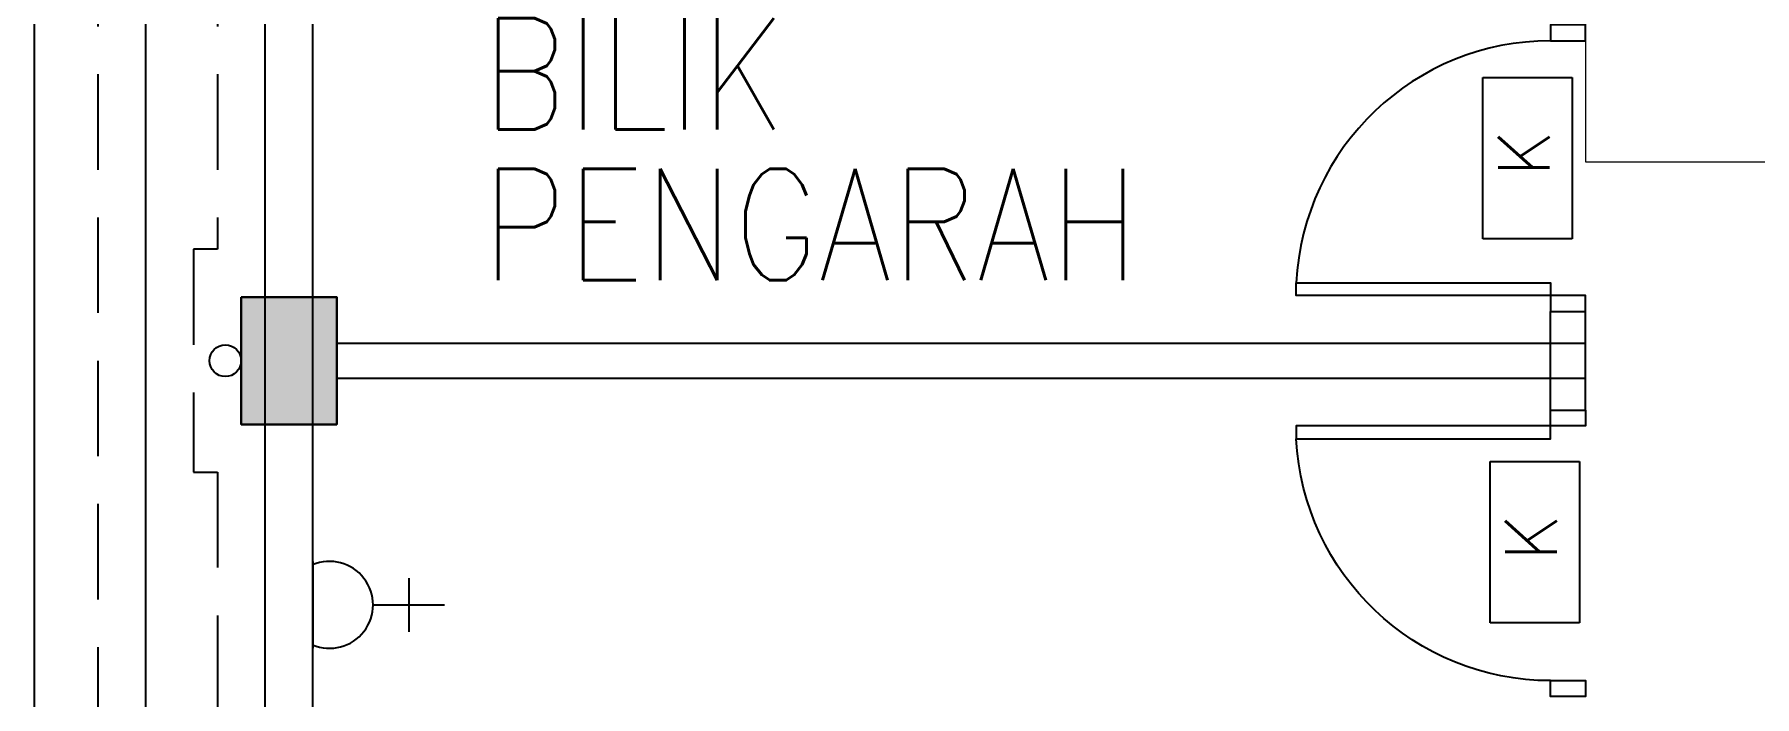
# Model space of a CAD drawing. Header units: inches. Extents: x 16928 to 514628, y -1471 to 241387.
# Drawn here: x 302142 to 307549, y 44676 to 46756 of the extents above; entities that cross this region are included whole.
import ezdxf
from ezdxf.enums import TextEntityAlignment as Align

# ---------------------------------------------------------------- set-up
doc = ezdxf.new("R2010")
doc.units = ezdxf.units.IN
doc.header["$MEASUREMENT"] = 0
doc.linetypes.add('HIDDEN', pattern=[0.375, 0.25, -0.125])
for name, color, linetype, lineweight in [('1', 8, 'Continuous', 9), ('BOMBA', 22, 'Continuous', 25), ('COLUMN', 8, 'Continuous', 30), ('t3', 8, 'Continuous', 25)]:
    doc.layers.add(name, color=color, linetype=linetype, lineweight=lineweight)
for name, color, linetype in [('DOOR', 2, 'Continuous'), ('DOWNPIPE', 8, 'Continuous'), ('ELECT', 6, 'Continuous'), ('LW', 2, 'Continuous'), ('partition', 8, 'Continuous'), ('WALL', 1, 'Continuous')]:
    doc.layers.add(name, color=color, linetype=linetype)
doc.styles.add('LAILA', font='romans.shx', dxfattribs={"width": 0.85})
doc.styles.add('SIMPLEX', font='simplex.shx', dxfattribs={"width": 0.8})

# ---------------------------------------------------------------- blocks, each defined once
blk = doc.blocks.new('dr16')
at = {"layer": 'DOOR', "color": 1}
blk.add_line((-2409712.2, -909070.8), (-2409602.2, -909070.8), dxfattribs=at)
for points in [[(-2409712.2, -909070.8), (-2409602.2, -909070.8), (-2409602.2, -909020.8), (-2409712.2, -909020.8)], [(-2410511.2, -909830.8), (-2409712.2, -909830.8), (-2409712.2, -909870.8), (-2410511.2, -909870.8)], [(-2409712.2, -909920.8), (-2409602.2, -909920.8), (-2409602.2, -909870.8), (-2409712.2, -909870.8)]]:
    blk.add_lwpolyline(points, close=True, dxfattribs=at)
at = {"layer": 'DOOR', "color": 9}
blk.add_arc((-2409712.2, -909870.8), 800, 90, 177.134, dxfattribs=at)

msp = doc.modelspace()

# ---------------------------------------------------------------- linework, layer by layer
at = {"layer": '1'}
msp.add_lwpolyline([(309017.5, 46355.5), (309017.5, 48855.5), (307017.5, 48855.5), (307017.5, 46355.5)], close=True, dxfattribs=at)
at = {"layer": 'BOMBA', "color": 8, "linetype": 'ByBlock', "ltscale": 10}
for p, q in [((306695, 46113.7), (306695, 46620.6)), ((306695, 46620.6), (306975.7, 46620.6)), ((306695, 46113.7), (306695, 46620.6)), ((306695, 46620.6), (306975.7, 46620.6)), ((306975.7, 46620.6), (306975.7, 46113.7)), ((306975.7, 46620.6), (306975.7, 46113.7)), ((306975.7, 46113.7), (306695, 46113.7)), ((306975.7, 46113.7), (306695, 46113.7)), ((306717.5, 44907.3), (306717.5, 45414.2)), ((306717.5, 45414.2), (306998.2, 45414.2)), ((306717.5, 44907.3), (306717.5, 45414.2)), ((306717.5, 45414.2), (306998.2, 45414.2)), ((306998.2, 45414.2), (306998.2, 44907.3)), ((306998.2, 45414.2), (306998.2, 44907.3)), ((306998.2, 44907.3), (306717.5, 44907.3)), ((306998.2, 44907.3), (306717.5, 44907.3))]:
    msp.add_line(p, q, dxfattribs=at)
at = {"layer": 'BOMBA', "color": 3, "linetype": 'ByBlock', "ltscale": 10}
for p, q in [((306695, 46113.7), (306695, 46620.6)), ((306695, 46620.6), (306975.7, 46620.6)), ((306975.7, 46620.6), (306975.7, 46113.7)), ((306975.7, 46113.7), (306695, 46113.7)), ((306717.5, 44907.3), (306717.5, 45414.2)), ((306717.5, 45414.2), (306998.2, 45414.2)), ((306998.2, 45414.2), (306998.2, 44907.3)), ((306998.2, 44907.3), (306717.5, 44907.3))]:
    msp.add_line(p, q, dxfattribs=at)
at = {"layer": 'COLUMN'}
msp.add_lwpolyline([(302792.5, 45930.5), (303092.5, 45930.5), (303092.5, 45530.5), (302792.5, 45530.5)], close=True, dxfattribs=at)
msp.add_solid([(302792.5, 45930.5), (303092.5, 45930.5), (302792.5, 45530.5), (303092.5, 45530.5)], dxfattribs=at)
at = {"layer": 'DOWNPIPE'}
msp.add_circle((302742.5, 45730.5), 50, dxfattribs=at)
at = {"layer": 'ELECT', "color": 6}
for p, q in [((303017, 45100), (303017, 44827.2)), ((303319.2, 45048), (303319.2, 44879.2)), ((303206.7, 44963.6), (303431.7, 44963.6))]:
    msp.add_line(p, q, dxfattribs=at)
msp.add_arc((303070.3, 44963.6), 136.4, 246.9763, 113.0237, dxfattribs=at)
at = {"layer": 'LW'}
for p, q in [((302142.5, 38930.5), (302142.5, 52530.5)), ((302492.5, 39280.5), (302492.5, 52180.5))]:
    msp.add_line(p, q, dxfattribs=at)
at = {"layer": 'LW', "linetype": 'HIDDEN', "ltscale": 1200}
msp.add_line((302342.5, 39130.5), (302342.5, 52330.5), dxfattribs=at)
msp.add_lwpolyline([(302717.5, 47080.5), (302717.5, 46080.5), (302642.5, 46080.5), (302642.5, 45380.5), (302717.5, 45380.5), (302717.5, 44380.5)], dxfattribs=at)
at = {"layer": 'partition'}
for p, q in [((306907.5, 45885.5), (307017.5, 45885.5)), ((306907.5, 45575.5), (306907.5, 45885.5)), ((307017.5, 45575.5), (307017.5, 45885.5)), ((303092.5, 45785.5), (307017.5, 45785.5)), ((303092.5, 45675.5), (307017.5, 45675.5)), ((306907.5, 45575.5), (307017.5, 45575.5))]:
    msp.add_line(p, q, dxfattribs=at)
at = {"layer": 'WALL'}
for p, q in [((303017.5, 44230.5), (303017.5, 47230.5)), ((302867.5, 44380.5), (302867.5, 47080.5))]:
    msp.add_line(p, q, dxfattribs=at)

# ---------------------------------------------------------------- block references
at = {"layer": 'DOOR'}
msp.add_blockref('dr16', (2716619.6, 955806.3), dxfattribs=at)
at = {"layer": 'DOOR', "xscale": -1, "rotation": 180}
msp.add_blockref('dr16', (2716619.6, -864345.2), dxfattribs=at)

# ---------------------------------------------------------------- texts
at = {"layer": 'BOMBA', "color": 8, "linetype": 'ByBlock', "ltscale": 10, "style": 'SIMPLEX'}
for p in [(306904.5, 46309.3), (306904.5, 46309.3), (306927, 45102.9), (306927, 45102.9)]:
    msp.add_text('K', height=162.1, rotation=90, dxfattribs=at).set_placement(p)
at = {"layer": 'BOMBA', "color": 3, "linetype": 'ByBlock', "ltscale": 10, "style": 'SIMPLEX'}
for p in [(306904.5, 46309.3), (306927, 45102.9)]:
    msp.add_text('K', height=162.1, rotation=90, dxfattribs=at).set_placement(p)
at = {"layer": 't3', "style": 'LAILA', "width": 0.85}
for s, p in [('BILIK', (303548.5, 46806.8)), ('PENGARAH', (303548.5, 46333.2))]:
    msp.add_text(s, height=350, dxfattribs=at).set_placement(p, align=Align.TOP_LEFT)

doc.saveas('drawing.dxf')
